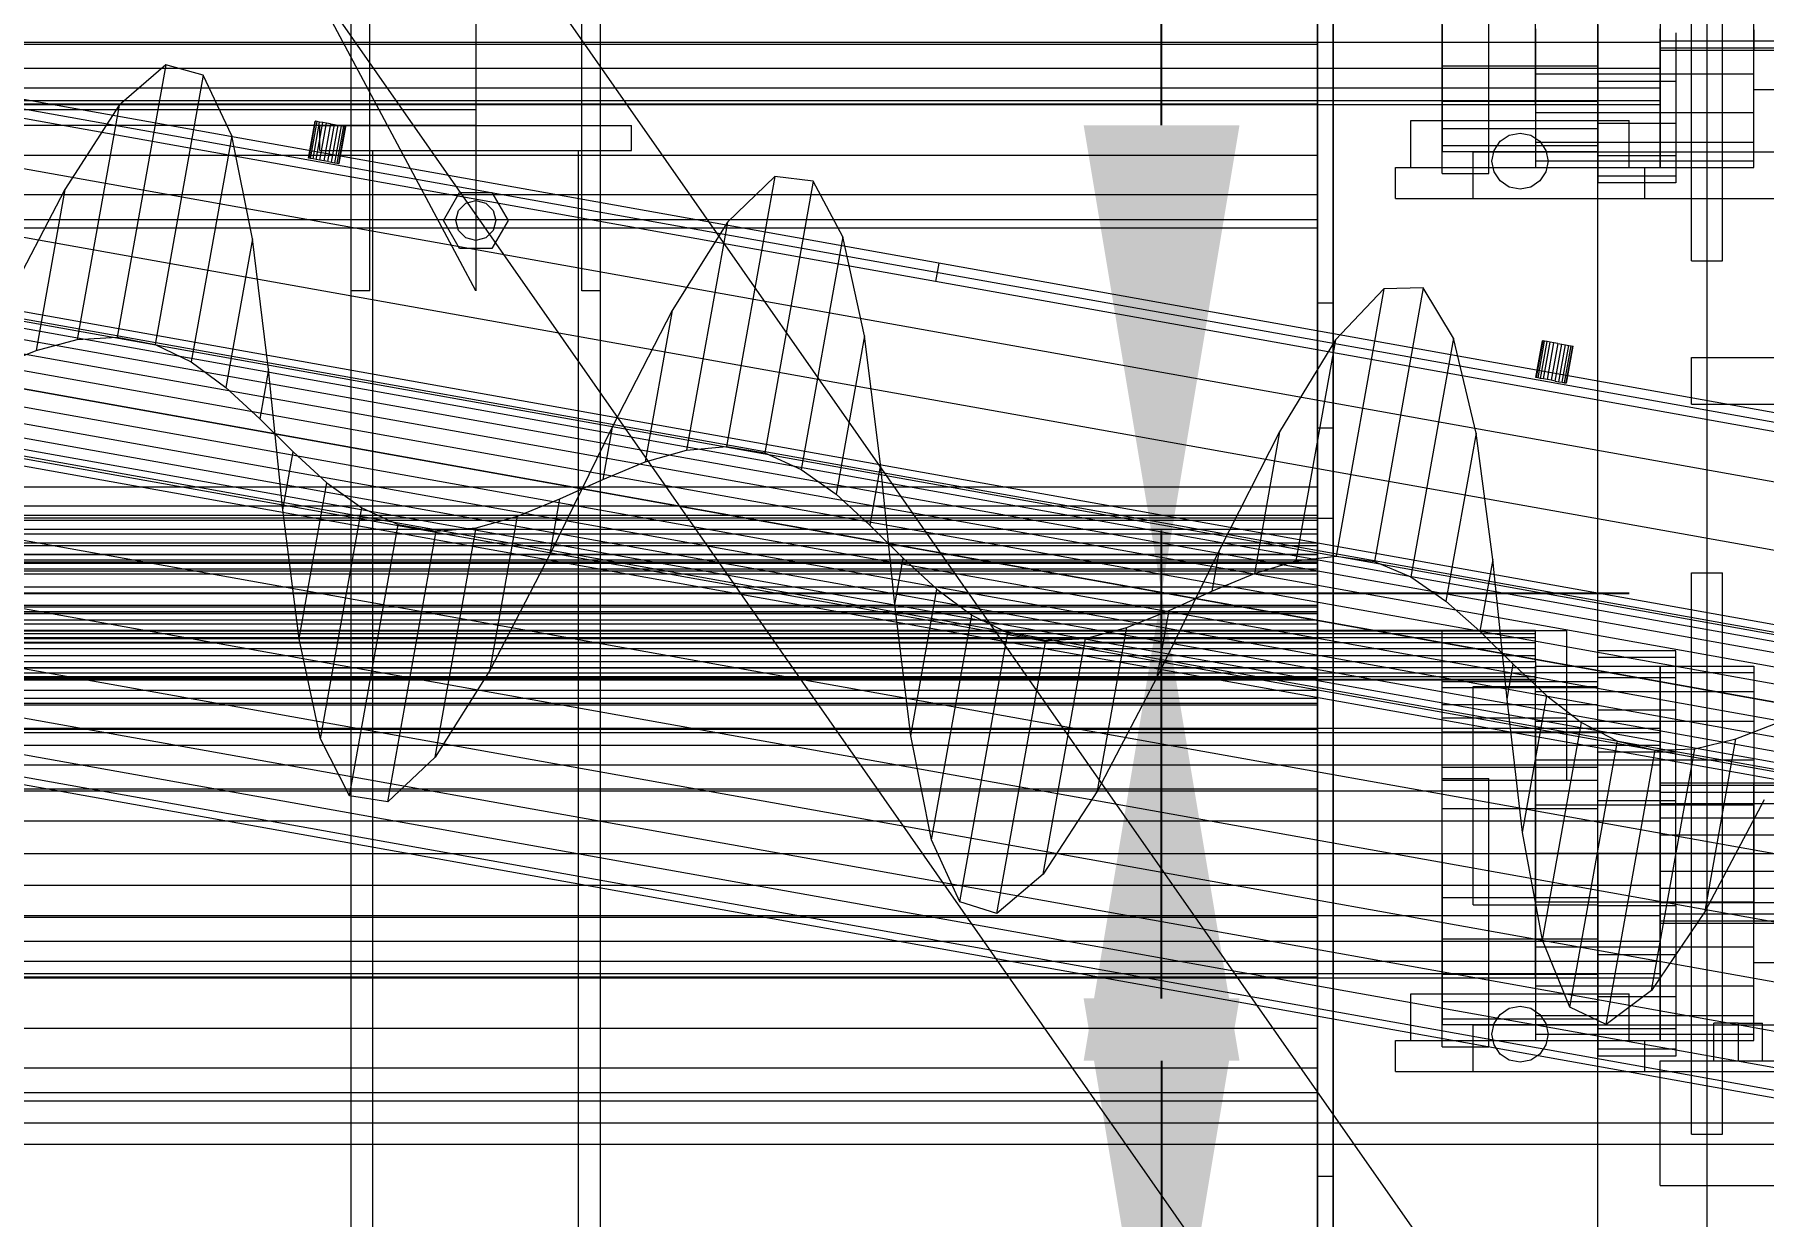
# Model space of a CAD drawing. Header units: millimetres. Extents: x -191664 to 191490, y -197311 to 10263.
# Drawn here: x 838 to 1393, y -29630 to -29251 of the extents above; entities that cross this region are included whole.
import ezdxf

# ---------------------------------------------------------------- set-up
doc = ezdxf.new("R2010")
doc.units = ezdxf.units.MM
for name, color, linetype, lineweight in [('COTAS_USUARIO', 1, 'Continuous', 0), ('frontal_C01', 7, 'Continuous', 0), ('frontal_dos-mix', 7, 'Continuous', 0), ('frontal_secador', 7, 'Continuous', 0), ('frontal_tolva', 7, 'Continuous', 0)]:
    doc.layers.add(name, color=color, linetype=linetype, lineweight=lineweight)
doc.dimstyles.new('PLANTA_100', dxfattribs={"dimtxt": 250, "dimasz": 150, "dimexe": 150, "dimexo": 80, "dimgap": 100, "dimtad": 1, "dimtih": 1, "dimtoh": 1, "dimdec": 1, "dimdsep": 46, "dimcen": 0.09, "dimclrd": 1, "dimclre": 1, "dimclrt": 1, "dimadec": 0, "dimazin": 0, "dimtfac": 1, "dimtdec": 4, "dimtofl": 0, "dimtmove": 0, "dimatfit": 3, "dimfxl": 1, "dimtolj": 1, "dimtzin": 0, "dimarcsym": 0})

# ---------------------------------------------------------------- blocks, each defined once
blk = doc.blocks.new('*D116')
at = {"layer": 'COTAS_USUARIO', "color": 1, "lineweight": -2, "transparency": 16777216}
for p, q in [((1200, -29000), (1200, -28850)), ((80, -29150), (1350, -29150)), ((80, -29430), (1350, -29430)), ((1200, -29580), (1200, -29730))]:
    blk.add_line(p, q, dxfattribs=at)
at = {"layer": 'COTAS_USUARIO', "color": 1, "transparency": 16777216}
for points in [[(1175, -29000), (1225, -29000), (1200, -29150)], [(1175, -29580), (1225, -29580), (1200, -29430)]]:
    blk.add_solid(points, dxfattribs=at)
at = {"layer": 'Defpoints', "color": 0, "transparency": 16777216}
for p in [(0, -29150), (0, -29430), (1200, -29430)]:
    blk.add_point(p, dxfattribs=at)
blk = doc.blocks.new('*D117')
at = {"layer": 'COTAS_USUARIO', "color": 1, "lineweight": -2, "transparency": 16777216}
for p, q in [((1200, -29280), (1200, -29130)), ((80, -29430), (1350, -29430)), ((80, -29710), (1350, -29710)), ((1200, -29860), (1200, -30010))]:
    blk.add_line(p, q, dxfattribs=at)
at = {"layer": 'COTAS_USUARIO', "color": 1, "transparency": 16777216}
for points in [[(1175, -29280), (1225, -29280), (1200, -29430)], [(1175, -29860), (1225, -29860), (1200, -29710)]]:
    blk.add_solid(points, dxfattribs=at)
at = {"layer": 'Defpoints', "color": 0, "transparency": 16777216}
for p in [(0, -29430), (0, -29710), (1200, -29710)]:
    blk.add_point(p, dxfattribs=at)
blk = doc.blocks.new('*D118')
at = {"layer": 'COTAS_USUARIO', "color": 1, "lineweight": -2, "transparency": 16777216}
for p, q in [((1200, -29560), (1200, -29410)), ((80, -29710), (1350, -29710)), ((80, -29990), (1350, -29990)), ((1200, -30140), (1200, -30290))]:
    blk.add_line(p, q, dxfattribs=at)
at = {"layer": 'COTAS_USUARIO', "color": 1, "transparency": 16777216}
for points in [[(1175, -29560), (1225, -29560), (1200, -29710)], [(1175, -30140), (1225, -30140), (1200, -29990)]]:
    blk.add_solid(points, dxfattribs=at)
at = {"layer": 'Defpoints', "color": 0, "transparency": 16777216}
for p in [(0, -29710), (0, -29990), (1200, -29990)]:
    blk.add_point(p, dxfattribs=at)

msp = doc.modelspace()

# ---------------------------------------------------------------- linework, layer by layer
at = {"layer": 'frontal_C01', "color": 139, "true_color": 0x354b57}
for p, q in [((980, -29225.06), (980, -29275.06)), ((980, -29275.06), (-980, -29275.06)), ((980, -29275.06), (980, -29280.06)), ((980, -29280.06), (-980, -29280.06)), ((940, -29288.06), (947, -29288.06)), ((940, -31975), (940, -29288.06)), ((947, -31975), (947, -29288.06)), ((947, -29288.06), (1013, -29288.06)), ((1013, -29288.06), (1020, -29288.06)), ((1013, -31975), (1013, -29288.06)), ((1020, -31975), (1020, -29288.06))]:
    msp.add_line(p, q, dxfattribs=at)
at = {"layer": 'frontal_C01', "color": 251, "true_color": 0x4e626d}
for p, q in [((980, -29333.06), (925, -29230.06)), ((940, -29333.06), (940, -29230.06)), ((946, -29333.06), (946, -29230.06)), ((980, -29230.06), (980, -29333.06)), ((1014, -29333.06), (1014, -29230.06)), ((1020, -29333.06), (1020, -29230.06)), ((930, -29280.06), (1030, -29280.06)), ((930, -29288.06), (930, -29280.06)), ((1030, -29288.06), (1030, -29280.06)), ((930, -29288.06), (1030, -29288.06)), ((946, -29333.06), (940, -29333.06)), ((1020, -29333.06), (1014, -29333.06))]:
    msp.add_line(p, q, dxfattribs=at)
at = {"layer": 'frontal_C01', "color": 9, "true_color": 0xaebcc4}
for p, q in [((969.6, -29310.56), (974.8, -29301.56)), ((974.46, -29307.36), (976.8, -29305.02)), ((974.8, -29301.56), (985.2, -29301.56)), ((976.8, -29305.02), (980, -29304.16)), ((980, -29304.16), (983.2, -29305.02)), ((983.2, -29305.02), (985.54, -29307.36)), ((985.2, -29301.56), (990.4, -29310.56)), ((974.8, -29319.57), (969.6, -29310.56)), ((973.6, -29310.56), (974.46, -29307.36)), ((974.46, -29313.76), (973.6, -29310.56)), ((990.4, -29310.56), (985.2, -29319.57)), ((985.54, -29307.36), (986.4, -29310.56)), ((986.4, -29310.56), (985.54, -29313.76)), ((976.8, -29316.1), (974.46, -29313.76)), ((980, -29316.96), (976.8, -29316.1)), ((983.2, -29316.1), (980, -29316.96)), ((985.54, -29313.76), (983.2, -29316.1)), ((985.2, -29319.57), (974.8, -29319.57))]:
    msp.add_line(p, q, dxfattribs=at)
at = {"layer": 'frontal_dos-mix', "color": 9, "true_color": 0xb9c5c9}
for p, q in [((265.56, -29172.99), (1915.56, -29467.99)), ((1912.22, -29486.64), (262.22, -29191.64)), ((1908.42, -29507.91), (258.42, -29212.91)), ((1904.29, -29530.99), (254.29, -29235.99)), ((1900, -29555), (250, -29260)), ((926.35, -29290.51), (928.46, -29278.7)), ((926.52, -29290.54), (928.63, -29278.73)), ((927.01, -29290.63), (929.12, -29278.82)), ((927.79, -29290.77), (929.9, -29278.96)), ((928.63, -29278.73), (928.46, -29278.7)), ((929.12, -29278.82), (928.63, -29278.73)), ((928.81, -29290.95), (930.92, -29279.14)), ((929.9, -29278.96), (929.12, -29278.82)), ((930.92, -29279.14), (929.9, -29278.96)), ((930, -29291.16), (932.11, -29279.35)), ((932.11, -29279.35), (930.92, -29279.14)), ((933.39, -29279.58), (931.27, -29291.39)), ((933.39, -29279.58), (932.11, -29279.35)), ((932.55, -29291.62), (934.66, -29279.81)), ((933.39, -29279.58), (934.66, -29279.81)), ((933.73, -29291.83), (935.85, -29280.02)), ((934.66, -29279.81), (935.85, -29280.02)), ((934.75, -29292.01), (936.87, -29280.2)), ((935.54, -29292.15), (937.65, -29280.34)), ((935.85, -29280.02), (936.87, -29280.2)), ((936.03, -29292.24), (938.14, -29280.43)), ((936.2, -29292.27), (938.31, -29280.46)), ((936.87, -29280.2), (937.65, -29280.34)), ((937.65, -29280.34), (938.14, -29280.43)), ((938.14, -29280.43), (938.31, -29280.46)), ((1895.71, -29579.01), (245.71, -29284.01)), ((926.52, -29290.54), (926.35, -29290.51)), ((927.01, -29290.63), (926.52, -29290.54)), ((927.79, -29290.77), (927.01, -29290.63)), ((928.81, -29290.95), (927.79, -29290.77)), ((930, -29291.16), (928.81, -29290.95)), ((931.27, -29291.39), (930, -29291.16)), ((932.55, -29291.62), (931.27, -29291.39)), ((932.55, -29291.62), (933.73, -29291.83)), ((933.73, -29291.83), (934.75, -29292.01)), ((934.75, -29292.01), (935.54, -29292.15)), ((935.54, -29292.15), (936.03, -29292.24)), ((936.03, -29292.24), (936.2, -29292.27)), ((1891.58, -29602.09), (241.58, -29307.09)), ((1887.78, -29623.36), (237.78, -29328.36)), ((1884.44, -29642.01), (234.44, -29347.01)), ((1320.11, -29360.91), (1322.22, -29349.1)), ((1320.28, -29360.94), (1322.39, -29349.13)), ((1320.77, -29361.03), (1322.88, -29349.22)), ((1321.55, -29361.17), (1323.66, -29349.36)), ((1322.39, -29349.13), (1322.22, -29349.1)), ((1322.88, -29349.22), (1322.39, -29349.13)), ((1322.57, -29361.35), (1324.68, -29349.54)), ((1323.66, -29349.36), (1322.88, -29349.22)), ((1324.68, -29349.54), (1323.66, -29349.36)), ((1323.76, -29361.56), (1325.87, -29349.75)), ((1325.87, -29349.75), (1324.68, -29349.54)), ((1327.14, -29349.98), (1325.03, -29361.79)), ((1327.14, -29349.98), (1325.87, -29349.75)), ((1327.14, -29349.98), (1328.42, -29350.21)), ((1326.3, -29362.02), (1328.42, -29350.21)), ((1327.49, -29362.23), (1329.6, -29350.42)), ((1328.42, -29350.21), (1329.6, -29350.42)), ((1328.51, -29362.41), (1330.62, -29350.6)), ((1329.29, -29362.55), (1331.4, -29350.74)), ((1329.6, -29350.42), (1330.62, -29350.6)), ((1329.78, -29362.64), (1331.9, -29350.83)), ((1329.95, -29362.67), (1332.06, -29350.86)), ((1330.62, -29350.6), (1331.4, -29350.74)), ((1331.4, -29350.74), (1331.9, -29350.83)), ((1331.9, -29350.83), (1332.06, -29350.86)), ((1320.28, -29360.94), (1320.11, -29360.91)), ((1320.77, -29361.03), (1320.28, -29360.94)), ((1321.55, -29361.17), (1320.77, -29361.03)), ((1322.57, -29361.35), (1321.55, -29361.17)), ((1881.71, -29657.31), (231.71, -29362.31)), ((1323.76, -29361.56), (1322.57, -29361.35)), ((1325.03, -29361.79), (1323.76, -29361.56)), ((1326.3, -29362.02), (1325.03, -29361.79)), ((1326.3, -29362.02), (1327.49, -29362.23)), ((1327.49, -29362.23), (1328.51, -29362.41)), ((1328.51, -29362.41), (1329.29, -29362.55)), ((1329.29, -29362.55), (1329.78, -29362.64)), ((1329.78, -29362.64), (1329.95, -29362.67)), ((1879.67, -29668.68), (229.67, -29373.68)), ((1878, -29678.05), (228, -29383.05)), ((1878.42, -29675.68), (228.42, -29380.68))]:
    msp.add_line(p, q, dxfattribs=at)
at = {"layer": 'frontal_dos-mix', "color": 139, "true_color": 0x344b58}
for p, q in [((1952.57, -29545.04), (174.6, -29227.17)), ((1952.96, -29542.88), (174.99, -29225)), ((1953.09, -29542.14), (175.12, -29224.26)), ((1951.96, -29548.49), (173.99, -29230.61)), ((1951.16, -29552.97), (173.18, -29235.09)), ((1950.22, -29558.19), (172.25, -29240.32)), ((171.25, -29245.92), (1949.22, -29563.8)), ((1948.22, -29569.4), (170.25, -29251.53)), ((1946.48, -29579.11), (168.51, -29261.23)), ((1947.28, -29574.63), (169.31, -29256.75)), ((1945.48, -29584.72), (167.51, -29266.84)), ((1945.87, -29582.56), (167.9, -29264.68)), ((1945.35, -29585.46), (167.38, -29267.58))]:
    msp.add_line(p, q, dxfattribs=at)
at = {"layer": 'frontal_dos-mix', "color": 8, "true_color": 0x71848d}
for p, q in [((1128.57, -29324.24), (734.82, -29253.84)), ((1127.52, -29330.15), (733.76, -29259.75)), ((880.54, -29260.57), (864.93, -29347.91)), ((880.54, -29260.57), (865.61, -29273.58)), ((892.56, -29263.89), (880.54, -29260.57)), ((892.56, -29263.89), (877.11, -29350.32)), ((901.69, -29283.37), (892.56, -29263.89)), ((865.61, -29273.58), (848.16, -29300.63)), ((865.61, -29273.58), (852.17, -29348.71)), ((901.69, -29283.37), (888.73, -29355.9)), ((908.4, -29316.41), (901.69, -29283.37)), ((1075.94, -29296.41), (1060.45, -29383.04)), ((1075.94, -29296.41), (1060.71, -29311.09)), ((1088.28, -29297.92), (1072.7, -29385.1)), ((1088.28, -29297.92), (1075.94, -29296.41)), ((1097.71, -29315.74), (1088.28, -29297.92)), ((848.16, -29300.63), (828.98, -29337.34)), ((848.16, -29300.63), (838.92, -29352.27)), ((1060.71, -29311.09), (1043.02, -29339.43)), ((1060.71, -29311.09), (1047.64, -29384.17)), ((908.4, -29316.41), (899.86, -29364.15)), ((913.51, -29358.37), (908.4, -29316.41)), ((1097.71, -29315.74), (1084.37, -29390.35)), ((1104.65, -29347.5), (1097.71, -29315.74)), ((1128.57, -29324.24), (1127.52, -29330.15)), ((1522.33, -29394.64), (1128.57, -29324.24)), ((1521.27, -29400.55), (1127.52, -29330.15)), ((1271.31, -29332.44), (1255.78, -29348.76)), ((1271.31, -29332.44), (1255.97, -29418.22)), ((1283.97, -29332.15), (1268.28, -29419.92)), ((1283.97, -29332.15), (1271.31, -29332.44)), ((1293.7, -29348.28), (1283.97, -29332.15)), ((1043.02, -29339.43), (1023.72, -29376.85)), ((1043.02, -29339.43), (1034.34, -29387.98)), ((838.92, -29352.27), (852.17, -29348.71)), ((852.17, -29348.71), (864.93, -29347.91)), ((864.93, -29347.91), (877.11, -29350.32)), ((1104.65, -29347.5), (1095.56, -29398.35)), ((1109.88, -29388.77), (1104.65, -29347.5)), ((1255.78, -29348.76), (1237.87, -29378.34)), ((1255.78, -29348.76), (1243.1, -29419.67)), ((1293.7, -29348.28), (1280.01, -29424.84)), ((1300.87, -29378.71), (1293.7, -29348.28)), ((825.34, -29357.72), (838.92, -29352.27)), ((877.11, -29350.32), (888.73, -29355.9)), ((888.73, -29355.9), (899.86, -29364.15)), ((913.51, -29358.37), (910.69, -29374.14)), ((918.09, -29403.28), (913.51, -29358.37)), ((899.86, -29364.15), (910.69, -29374.14)), ((910.69, -29374.14), (921.41, -29384.72)), ((1023.72, -29376.85), (1003.86, -29417.4)), ((1023.72, -29376.85), (1020.73, -29393.58)), ((1047.64, -29384.17), (1060.45, -29383.04)), ((1060.45, -29383.04), (1072.7, -29385.1)), ((1237.87, -29378.34), (1218.46, -29416.4)), ((1237.87, -29378.34), (1229.76, -29423.72)), ((1300.87, -29378.71), (1291.24, -29432.57)), ((1306.24, -29419.22), (1300.87, -29378.71)), ((918.09, -29403.28), (921.41, -29384.72)), ((921.41, -29384.72), (932.25, -29394.62)), ((1020.73, -29393.58), (1034.34, -29387.98)), ((1034.34, -29387.98), (1047.64, -29384.17)), ((1072.7, -29385.1), (1084.37, -29390.35)), ((1109.88, -29388.77), (1106.41, -29408.21)), ((1114.47, -29433.67), (1109.88, -29388.77)), ((1007.01, -29399.79), (1020.73, -29393.58)), ((1084.37, -29390.35), (1095.56, -29398.35)), ((923.3, -29444.72), (932.25, -29394.62)), ((932.25, -29394.62), (943.43, -29402.67)), ((993.4, -29405.35), (1007.01, -29399.79)), ((1003.86, -29417.4), (1007.01, -29399.79)), ((1095.56, -29398.35), (1106.41, -29408.21)), ((923.3, -29444.72), (918.09, -29403.28)), ((930.17, -29476.8), (943.43, -29402.67)), ((943.43, -29402.67), (955.09, -29408.01)), ((980.12, -29409.1), (993.4, -29405.35)), ((984.59, -29454.65), (993.4, -29405.35)), ((939.53, -29495.02), (955.09, -29408.01)), ((951.79, -29496.97), (967.32, -29410.15)), ((955.09, -29408.01), (967.32, -29410.15)), ((966.96, -29482.69), (980.12, -29409.1)), ((967.32, -29410.15), (980.12, -29409.1)), ((1106.41, -29408.21), (1117.13, -29418.79)), ((1218.46, -29416.4), (1198.6, -29456.9)), ((1218.46, -29416.4), (1216.13, -29429.44)), ((1003.86, -29417.4), (984.59, -29454.65)), ((1114.47, -29433.67), (1117.13, -29418.79)), ((1117.13, -29418.79), (1127.95, -29428.82)), ((1229.76, -29423.72), (1243.1, -29419.67)), ((1243.1, -29419.67), (1255.97, -29418.22)), ((1255.97, -29418.22), (1268.28, -29419.92)), ((1268.28, -29419.92), (1280.01, -29424.84)), ((1306.24, -29419.22), (1302.12, -29442.29)), ((1310.84, -29464.03), (1306.24, -29419.22)), ((1216.13, -29429.44), (1229.76, -29423.72)), ((1280.01, -29424.84), (1291.24, -29432.57)), ((1119.55, -29475.79), (1127.95, -29428.82)), ((1127.95, -29428.82), (1139.08, -29437.12)), ((1202.4, -29435.64), (1216.13, -29429.44)), ((1291.24, -29432.57), (1302.12, -29442.29)), ((1119.55, -29475.79), (1114.47, -29433.67)), ((1126.2, -29509.13), (1139.08, -29437.12)), ((1139.08, -29437.12), (1150.68, -29442.78)), ((1188.82, -29441.06), (1202.4, -29435.64)), ((1198.6, -29456.9), (1202.4, -29435.64)), ((1135.26, -29529.01), (1150.68, -29442.78)), ((1150.68, -29442.78), (1162.84, -29445.27)), ((1175.58, -29444.56), (1188.82, -29441.06)), ((1179.46, -29493.43), (1188.82, -29441.06)), ((1302.12, -29442.29), (1312.84, -29452.85)), ((930.17, -29476.8), (923.3, -29444.72)), ((1147.2, -29532.76), (1162.84, -29445.27)), ((1162.07, -29520.16), (1175.58, -29444.56)), ((1162.84, -29445.27), (1175.58, -29444.56)), ((984.59, -29454.65), (966.96, -29482.69)), ((1310.84, -29464.03), (1312.84, -29452.85)), ((1312.84, -29452.85), (1323.64, -29462.99)), ((1198.6, -29456.9), (1179.46, -29493.43)), ((1315.82, -29506.76), (1310.84, -29464.03)), ((1315.82, -29506.76), (1323.64, -29462.99)), ((1323.64, -29462.99), (1334.73, -29471.54)), ((1322.25, -29541.31), (1334.73, -29471.54)), ((1334.73, -29471.54), (1346.27, -29477.52)), ((1384.25, -29476.75), (1397.8, -29471.49)), ((939.53, -29495.02), (930.17, -29476.8)), ((1126.2, -29509.13), (1119.55, -29475.79)), ((1331.02, -29562.81), (1346.27, -29477.52)), ((1346.27, -29477.52), (1358.38, -29480.36)), ((1371.06, -29479.98), (1384.25, -29476.75)), ((1374.36, -29532.08), (1384.25, -29476.75)), ((966.96, -29482.69), (951.79, -29496.97)), ((1342.64, -29568.36), (1358.38, -29480.36)), ((1357.2, -29557.47), (1371.06, -29479.98)), ((1358.38, -29480.36), (1371.06, -29479.98)), ((1179.46, -29493.43), (1162.07, -29520.16)), ((951.79, -29496.97), (939.53, -29495.02)), ((1393.36, -29496.36), (1374.36, -29532.08)), ((1135.26, -29529.01), (1126.2, -29509.13)), ((1322.25, -29541.31), (1315.82, -29506.76)), ((1162.07, -29520.16), (1147.2, -29532.76)), ((1147.2, -29532.76), (1135.26, -29529.01)), ((1374.36, -29532.08), (1357.2, -29557.47)), ((1331.02, -29562.81), (1322.25, -29541.31)), ((1357.2, -29557.47), (1342.64, -29568.36)), ((1342.64, -29568.36), (1331.02, -29562.81))]:
    msp.add_line(p, q, dxfattribs=at)
at = {"layer": 'frontal_secador', "color": 254, "true_color": 0xd8e0dc}
msp.add_line((1375, -31335), (1375, -29065), dxfattribs=at)
at = {"layer": 'frontal_secador', "color": 9, "true_color": 0xb8c6c1}
msp.add_line((1375, -30825), (1375, -29065), dxfattribs=at)
at = {"layer": 'frontal_secador', "color": 253, "true_color": 0x9fadb2}
msp.add_line((1375, -30650), (1375, -29065), dxfattribs=at)
at = {"layer": 'frontal_secador', "color": 253, "true_color": 0xa8b3b5}
for p, q in [((1250, -29337), (1250, -29097)), ((1255, -29097), (1255, -29337)), ((1250, -29402), (1250, -29162)), ((1250, -29166), (1250, -29406)), ((1255, -29406), (1255, -29166)), ((1250, -29406), (1250, -29337)), ((1250, -29337), (1255, -29337)), ((1255, -29337), (1255, -29406)), ((1250, -29617), (1250, -29377)), ((1250, -29377), (1250, -29446)), ((1250, -29377), (1255, -29377)), ((1255, -29377), (1255, -29617)), ((1255, -29446), (1255, -29377)), ((-1250, -29402), (1250, -29402)), ((1250, -29402), (1250, -29406)), ((1250, -29406), (-1250, -29406)), ((1250, -29406), (1255, -29406)), ((1250, -29424), (-1250, -29424)), ((1250, -29436), (1250, -29424)), ((1250, -29424), (1250, -29428)), ((-1250, -29428), (1250, -29428)), ((1250, -29428), (1250, -29440)), ((1250, -29436), (1250, -29440)), ((1250, -29440), (-1250, -29440)), ((1250, -29682), (1250, -29442)), ((1250, -29442), (1250, -29446)), ((-1250, -29446), (1250, -29446)), ((1250, -29446), (1250, -29686)), ((1255, -29446), (1250, -29446)), ((1255, -29686), (1255, -29446)), ((1250, -29686), (1250, -29617)), ((1250, -29617), (1255, -29617)), ((1255, -29617), (1255, -29686))]:
    msp.add_line(p, q, dxfattribs=at)
at = {"layer": 'frontal_secador', "color": 251, "true_color": 0x536a64}
msp.add_line((1340, -31350), (1340, -29100), dxfattribs=at)
at = {"layer": 'frontal_secador', "color": 33, "true_color": 0xb7a252}
for p, q in [((1370, -29323.5), (1370, -29143.5)), ((1380, -29323.5), (1380, -29143.5)), ((1370, -29323.5), (1380, -29323.5)), ((1370, -29423.5), (1380, -29423.5)), ((1370, -29603.5), (1370, -29423.5)), ((1380, -29603.5), (1380, -29423.5)), ((1370, -29603.5), (1380, -29603.5))]:
    msp.add_line(p, q, dxfattribs=at)
at = {"layer": 'frontal_secador', "color": 254, "true_color": 0xd2d7cc}
for p, q in [((1250, -29396), (1250, -29156)), ((-1250, -29396), (1250, -29396)), ((1250, -29396), (1250, -29402)), ((1250, -29436), (-1250, -29436)), ((1250, -29676), (1250, -29436)), ((1250, -29436), (1250, -29442))]:
    msp.add_line(p, q, dxfattribs=at)
at = {"layer": 'frontal_secador', "color": 8, "true_color": 0x617680}
for p, q in [((1290, -29295.5), (1290, -29209.5)), ((1305, -29295.5), (1305, -29209.5)), ((1280, -29278.5), (1350, -29278.5)), ((1280, -29293.5), (1280, -29278.5)), ((1350, -29293.5), (1350, -29278.5)), ((1275, -29293.5), (1355, -29293.5)), ((1275, -29303.5), (1275, -29293.5)), ((1280, -29293.5), (1350, -29293.5)), ((1355, -29303.5), (1355, -29293.5)), ((1290, -29295.5), (1305, -29295.5)), ((1275, -29303.5), (1355, -29303.5)), ((1290, -29442), (1330, -29442)), ((1290, -29470), (1290, -29442)), ((1330, -29470), (1330, -29442)), ((1300, -29460), (1340, -29460)), ((1300, -29490), (1300, -29460)), ((1340, -29490), (1340, -29460)), ((1290, -29470), (1330, -29470)), ((1290, -29490), (1290, -29470)), ((1330, -29490), (1330, -29470)), ((1290, -29489.5), (1305, -29489.5)), ((1290, -29575.5), (1290, -29489.5)), ((1290, -29490), (1330, -29490)), ((1300, -29490), (1340, -29490)), ((1300, -29530), (1300, -29490)), ((1305, -29575.5), (1305, -29489.5)), ((1340, -29530), (1340, -29490)), ((1300, -29530), (1340, -29530)), ((1280, -29558.5), (1350, -29558.5)), ((1280, -29573.5), (1280, -29558.5)), ((1350, -29573.5), (1350, -29558.5)), ((1275, -29573.5), (1355, -29573.5)), ((1275, -29583.5), (1275, -29573.5)), ((1280, -29573.5), (1350, -29573.5)), ((1290, -29575.5), (1305, -29575.5)), ((1355, -29583.5), (1355, -29573.5)), ((1275, -29583.5), (1355, -29583.5))]:
    msp.add_line(p, q, dxfattribs=at)
at = {"layer": 'frontal_secador', "color": 253, "true_color": 0xa4b0b5}
for p, q in [((1250, -29254.08), (1250, -29233.5)), ((1360, -29243.85), (1360, -29253.5)), ((1290, -29247.74), (1290, -29261)), ((1340, -29247.74), (1340, -29261)), ((1360, -29253.5), (-1360, -29253.5)), ((1250, -29254.08), (-1250, -29254.08)), ((1250, -29254.08), (1250, -29273.25)), ((1360, -29253.5), (1360, -29261.78)), ((1290, -29261), (1290, -29272.39)), ((1340, -29261), (1290, -29261)), ((1340, -29261), (1340, -29272.39)), ((1360, -29261.78), (-1360, -29261.78)), ((1360, -29261.78), (1360, -29268.14)), ((1360, -29268.14), (-1360, -29268.14)), ((1360, -29272.14), (-1360, -29272.14)), ((1290, -29272.39), (1290, -29281.13)), ((1340, -29272.39), (1290, -29272.39)), ((1340, -29272.39), (1340, -29281.13)), ((1360, -29268.14), (1360, -29272.14)), ((1360, -29272.14), (1360, -29273.5)), ((1360, -29273.5), (-1360, -29273.5)), ((1250, -29273.25), (-1250, -29273.25)), ((1250, -29273.25), (1250, -29289.71)), ((1290, -29281.13), (1290, -29286.63)), ((1340, -29281.13), (1290, -29281.13)), ((1340, -29281.13), (1340, -29286.63)), ((1290, -29286.63), (1290, -29288.5)), ((1340, -29286.63), (1290, -29286.63)), ((1340, -29288.5), (1290, -29288.5)), ((1340, -29286.63), (1340, -29288.5)), ((1250, -29289.71), (-1250, -29289.71)), ((1250, -29289.71), (1250, -29302.35)), ((1250, -29302.35), (-1250, -29302.35)), ((1250, -29302.35), (1250, -29310.29)), ((1250, -29310.29), (-1250, -29310.29)), ((1250, -29310.29), (1250, -29313)), ((1250, -29313), (-1250, -29313)), ((1250, -29434), (-1250, -29434)), ((1250, -29434.55), (-1250, -29434.55)), ((1250, -29436.14), (-1250, -29436.14)), ((1250, -29436.71), (-1250, -29436.71)), ((1250, -29438.69), (-1250, -29438.69)), ((1250, -29436.71), (1250, -29434)), ((1250, -29434.55), (1250, -29434)), ((1250, -29436.14), (1250, -29434.55)), ((1250, -29438.69), (1250, -29436.14)), ((1250, -29444.65), (1250, -29436.71)), ((1250, -29442), (1250, -29438.69)), ((1320, -29442), (-1320, -29442)), ((1320, -29442.27), (-1320, -29442.27)), ((1320, -29443.07), (-1320, -29443.07)), ((1320, -29444.34), (-1320, -29444.34)), ((1250, -29442), (-1250, -29442)), ((1250, -29445.86), (1250, -29442)), ((1320, -29442.27), (1320, -29442)), ((1320, -29443.07), (1320, -29442.27)), ((1320, -29444.34), (1320, -29443.07)), ((1320, -29446), (1320, -29444.34)), ((1320, -29446), (-1320, -29446)), ((1320, -29447.93), (-1320, -29447.93)), ((1250, -29444.65), (-1250, -29444.65)), ((1250, -29445.86), (-1250, -29445.86)), ((1250, -29457.29), (1250, -29444.65)), ((1250, -29450), (1250, -29445.86)), ((1320, -29447.93), (1320, -29446)), ((1320, -29450), (1320, -29447.93)), ((-1320, -29450), (1320, -29450)), ((1320, -29452.07), (-1320, -29452.07)), ((1320, -29454), (-1320, -29454)), ((-1250, -29450), (1250, -29450)), ((1250, -29454.14), (-1250, -29454.14)), ((1250, -29454.14), (1250, -29450)), ((1250, -29454.14), (1250, -29458)), ((1320, -29452.07), (1320, -29450)), ((1320, -29452.07), (1320, -29454)), ((1320, -29454), (1320, -29455.66)), ((1320, -29455.66), (-1320, -29455.66)), ((1320, -29456.93), (-1320, -29456.93)), ((1320, -29457.73), (-1320, -29457.73)), ((1320, -29458), (-1320, -29458)), ((1250, -29457.29), (-1250, -29457.29)), ((1250, -29458), (-1250, -29458)), ((1250, -29473.75), (1250, -29457.29)), ((1250, -29458), (1250, -29461.31)), ((1290, -29460.37), (1290, -29458.5)), ((1340, -29458.5), (1290, -29458.5)), ((1290, -29465.87), (1290, -29460.37)), ((1340, -29460.37), (1290, -29460.37)), ((1320, -29455.66), (1320, -29456.93)), ((1320, -29456.93), (1320, -29457.73)), ((1320, -29457.73), (1320, -29458)), ((1340, -29460.37), (1340, -29458.5)), ((1340, -29465.87), (1340, -29460.37)), ((1250, -29461.31), (-1250, -29461.31)), ((1250, -29463.86), (-1250, -29463.86)), ((1250, -29465.45), (-1250, -29465.45)), ((1250, -29466), (-1250, -29466)), ((1250, -29461.31), (1250, -29463.86)), ((1250, -29463.86), (1250, -29465.45)), ((1250, -29465.45), (1250, -29466)), ((1290, -29474.61), (1290, -29465.87)), ((1340, -29465.87), (1290, -29465.87)), ((1340, -29474.61), (1340, -29465.87)), ((1360, -29473.5), (-1360, -29473.5)), ((1360, -29474.86), (-1360, -29474.86)), ((1250, -29473.75), (-1250, -29473.75)), ((1250, -29492.92), (1250, -29473.75)), ((1290, -29486), (1290, -29474.61)), ((1340, -29474.61), (1290, -29474.61)), ((1340, -29486), (1340, -29474.61)), ((1360, -29474.86), (1360, -29473.5)), ((1360, -29478.86), (1360, -29474.86)), ((1360, -29478.86), (-1360, -29478.86)), ((1360, -29485.22), (1360, -29478.86)), ((1360, -29485.22), (-1360, -29485.22)), ((1290, -29499.26), (1290, -29486)), ((1340, -29486), (1290, -29486)), ((1340, -29499.26), (1340, -29486)), ((1360, -29493.5), (1360, -29485.22)), ((1360, -29493.5), (-1360, -29493.5)), ((1250, -29492.92), (-1250, -29492.92)), ((1250, -29513.5), (1250, -29492.92)), ((1360, -29503.15), (1360, -29493.5)), ((1290, -29513.5), (1290, -29499.26)), ((1340, -29499.26), (1290, -29499.26)), ((1340, -29513.5), (1340, -29499.26)), ((1360, -29503.15), (-1360, -29503.15)), ((1360, -29513.5), (1360, -29503.15)), ((-1360, -29513.5), (1360, -29513.5)), ((-1250, -29513.5), (1250, -29513.5)), ((1250, -29534.08), (1250, -29513.5)), ((1290, -29513.5), (1290, -29527.74)), ((1290, -29513.5), (1340, -29513.5)), ((1340, -29527.74), (1340, -29513.5)), ((1360, -29523.85), (1360, -29513.5)), ((1360, -29523.85), (-1360, -29523.85)), ((1360, -29523.85), (1360, -29533.5)), ((1290, -29527.74), (1290, -29541)), ((1340, -29527.74), (1290, -29527.74)), ((1340, -29527.74), (1340, -29541)), ((1360, -29533.5), (-1360, -29533.5)), ((1250, -29534.08), (-1250, -29534.08)), ((1250, -29534.08), (1250, -29553.25)), ((1360, -29533.5), (1360, -29541.78)), ((1360, -29541.78), (-1360, -29541.78)), ((1290, -29541), (1290, -29552.39)), ((1340, -29541), (1290, -29541)), ((1340, -29541), (1340, -29552.39)), ((1360, -29541.78), (1360, -29548.14)), ((1360, -29548.14), (-1360, -29548.14)), ((1360, -29548.14), (1360, -29552.14)), ((1360, -29552.14), (-1360, -29552.14)), ((1360, -29553.5), (-1360, -29553.5)), ((1250, -29553.25), (-1250, -29553.25)), ((1250, -29553.25), (1250, -29569.71)), ((1290, -29552.39), (1290, -29561.13)), ((1340, -29552.39), (1290, -29552.39)), ((1340, -29552.39), (1340, -29561.13)), ((1360, -29552.14), (1360, -29553.5)), ((1290, -29561.13), (1290, -29566.63)), ((1340, -29561.13), (1290, -29561.13)), ((1340, -29561.13), (1340, -29566.63)), ((1250, -29569.71), (-1250, -29569.71)), ((1250, -29569.71), (1250, -29582.35)), ((1290, -29566.63), (1290, -29568.5)), ((1340, -29566.63), (1290, -29566.63)), ((1340, -29568.5), (1290, -29568.5)), ((1340, -29566.63), (1340, -29568.5)), ((1250, -29582.35), (-1250, -29582.35)), ((1250, -29582.35), (1250, -29590.29)), ((1250, -29590.29), (-1250, -29590.29)), ((1250, -29593), (-1250, -29593)), ((1250, -29590.29), (1250, -29593))]:
    msp.add_line(p, q, dxfattribs=at)
at = {"layer": 'frontal_secador', "color": 252, "true_color": 0x8ba19a}
for p, q in [((1320, -29253.5), (1320, -29243.85)), ((1360, -29244.75), (1360, -29263.5)), ((1390, -29263.5), (1390, -29244.75)), ((1320, -29249.03), (1320, -29263.5)), ((1360, -29263.5), (1360, -29249.03)), ((1360, -29249.41), (1360, -29275.93)), ((1390, -29263.5), (1390, -29249.03)), ((1390, -29275.93), (1390, -29249.41)), ((1390, -29249.41), (1390, -29252.99)), ((1360, -29253.5), (1320, -29253.5)), ((1320, -29253.5), (1320, -29263.5)), ((1320, -29261.78), (1320, -29253.5)), ((1390, -29252.99), (1360, -29252.99)), ((1360, -29252.99), (1360, -29285.46)), ((1360, -29263.5), (1360, -29253.5)), ((1390, -29255.23), (1360, -29255.23)), ((1360, -29255.23), (1360, -29291.46)), ((1390, -29285.46), (1390, -29252.99)), ((1390, -29252.99), (1390, -29255.23)), ((1390, -29291.46), (1390, -29255.23)), ((1390, -29255.23), (1390, -29256)), ((1390, -29256), (1360, -29256)), ((1360, -29256), (1360, -29293.5)), ((1390, -29293.5), (1390, -29256)), ((1360, -29261.78), (1320, -29261.78)), ((1320, -29261.78), (1320, -29275.93)), ((1320, -29268.14), (1320, -29261.78)), ((1320, -29263.5), (1360, -29263.5)), ((1320, -29263.5), (1320, -29275.93)), ((1360, -29275.93), (1360, -29261.78)), ((1360, -29275.93), (1360, -29263.5)), ((1360, -29263.5), (1390, -29263.5)), ((1390, -29275.93), (1390, -29263.5)), ((1360, -29268.14), (1320, -29268.14)), ((1320, -29268.14), (1320, -29285.46)), ((1320, -29272.14), (1320, -29268.14)), ((1360, -29272.14), (1320, -29272.14)), ((1320, -29272.14), (1320, -29291.46)), ((1320, -29273.5), (1320, -29272.14)), ((1360, -29285.46), (1360, -29268.14)), ((1360, -29291.46), (1360, -29272.14)), ((1360, -29273.5), (1320, -29273.5)), ((1320, -29273.5), (1320, -29293.5)), ((1320, -29275.93), (1360, -29275.93)), ((1320, -29275.93), (1320, -29285.46)), ((1360, -29293.5), (1360, -29273.5)), ((1360, -29285.46), (1360, -29275.93)), ((1360, -29275.93), (1390, -29275.93)), ((1390, -29285.46), (1390, -29275.93)), ((1320, -29285.46), (1360, -29285.46)), ((1320, -29285.46), (1320, -29291.46)), ((1360, -29291.46), (1360, -29285.46)), ((1360, -29285.46), (1390, -29285.46)), ((1390, -29291.46), (1390, -29285.46)), ((1320, -29291.46), (1360, -29291.46)), ((1320, -29291.46), (1320, -29293.5)), ((1320, -29293.5), (1360, -29293.5)), ((1360, -29293.5), (1360, -29291.46)), ((1360, -29291.46), (1390, -29291.46)), ((1360, -29293.5), (1390, -29293.5)), ((1390, -29293.5), (1390, -29291.46)), ((1320, -29455.54), (1320, -29453.5)), ((1320, -29453.5), (1360, -29453.5)), ((1320, -29473.5), (1320, -29453.5)), ((1360, -29453.5), (1360, -29455.54)), ((1360, -29453.5), (1360, -29473.5)), ((1360, -29453.5), (1390, -29453.5)), ((1360, -29491), (1360, -29453.5)), ((1390, -29453.5), (1390, -29455.54)), ((1390, -29453.5), (1390, -29491)), ((1320, -29461.54), (1320, -29455.54)), ((1320, -29455.54), (1360, -29455.54)), ((1320, -29474.86), (1320, -29455.54)), ((1360, -29455.54), (1360, -29461.54)), ((1360, -29455.54), (1360, -29474.86)), ((1360, -29455.54), (1390, -29455.54)), ((1360, -29491.77), (1360, -29455.54)), ((1390, -29455.54), (1390, -29461.54)), ((1390, -29455.54), (1390, -29491.77)), ((1320, -29471.07), (1320, -29461.54)), ((1320, -29461.54), (1360, -29461.54)), ((1320, -29478.86), (1320, -29461.54)), ((1360, -29461.54), (1360, -29471.07)), ((1360, -29461.54), (1360, -29478.86)), ((1360, -29461.54), (1390, -29461.54)), ((1360, -29494.01), (1360, -29461.54)), ((1390, -29461.54), (1390, -29471.07)), ((1390, -29461.54), (1390, -29494.01)), ((1320, -29483.5), (1320, -29471.07)), ((1320, -29471.07), (1360, -29471.07)), ((1320, -29485.22), (1320, -29471.07)), ((1360, -29471.07), (1360, -29483.5)), ((1360, -29471.07), (1360, -29485.22)), ((1360, -29471.07), (1390, -29471.07)), ((1360, -29497.59), (1360, -29471.07)), ((1390, -29471.07), (1390, -29483.5)), ((1390, -29471.07), (1390, -29497.59)), ((1320, -29473.5), (1320, -29474.86)), ((1360, -29473.5), (1320, -29473.5)), ((1320, -29474.86), (1320, -29478.86)), ((1360, -29474.86), (1320, -29474.86)), ((1320, -29478.86), (1320, -29485.22)), ((1360, -29478.86), (1320, -29478.86)), ((1320, -29497.97), (1320, -29483.5)), ((1320, -29483.5), (1360, -29483.5)), ((1320, -29493.5), (1320, -29483.5)), ((1320, -29485.22), (1320, -29493.5)), ((1360, -29485.22), (1320, -29485.22)), ((1360, -29483.5), (1360, -29497.97)), ((1360, -29483.5), (1360, -29493.5)), ((1360, -29483.5), (1390, -29483.5)), ((1360, -29502.25), (1360, -29483.5)), ((1390, -29483.5), (1390, -29497.97)), ((1390, -29483.5), (1390, -29502.25)), ((1320, -29493.5), (1320, -29503.15)), ((1360, -29493.5), (1320, -29493.5)), ((1390, -29491), (1360, -29491)), ((1390, -29491.77), (1360, -29491.77)), ((1390, -29494.01), (1360, -29494.01)), ((1390, -29491.77), (1390, -29491)), ((1390, -29494.01), (1390, -29491.77)), ((1390, -29497.59), (1390, -29494.01)), ((1320, -29513.5), (1320, -29497.97)), ((1320, -29497.97), (1360, -29497.97)), ((1320, -29503.15), (1320, -29497.97)), ((1390, -29497.59), (1360, -29497.59)), ((1360, -29497.97), (1360, -29513.5)), ((1360, -29497.97), (1360, -29503.15)), ((1360, -29497.97), (1390, -29497.97)), ((1360, -29507.68), (1360, -29497.97)), ((1390, -29502.25), (1390, -29497.59)), ((1390, -29497.97), (1390, -29513.5)), ((1390, -29497.97), (1390, -29507.68)), ((1320, -29503.15), (1320, -29513.5)), ((1360, -29503.15), (1320, -29503.15)), ((1390, -29502.25), (1360, -29502.25)), ((1390, -29507.68), (1390, -29502.25)), ((1390, -29507.68), (1360, -29507.68)), ((1390, -29513.5), (1390, -29507.68)), ((1360, -29513.5), (1320, -29513.5)), ((1320, -29513.5), (1320, -29529.03)), ((1320, -29523.85), (1320, -29513.5)), ((1360, -29529.03), (1360, -29513.5)), ((1390, -29513.5), (1360, -29513.5)), ((1390, -29529.03), (1390, -29513.5)), ((1390, -29513.5), (1390, -29519.32)), ((1390, -29519.32), (1360, -29519.32)), ((1360, -29519.32), (1360, -29529.03)), ((1390, -29529.03), (1390, -29519.32)), ((1390, -29519.32), (1390, -29524.75)), ((1360, -29523.85), (1320, -29523.85)), ((1320, -29523.85), (1320, -29529.03)), ((1320, -29533.5), (1320, -29523.85)), ((1360, -29529.03), (1360, -29523.85)), ((1390, -29524.75), (1360, -29524.75)), ((1360, -29524.75), (1360, -29543.5)), ((1390, -29543.5), (1390, -29524.75)), ((1390, -29524.75), (1390, -29529.41)), ((1320, -29529.03), (1360, -29529.03)), ((1320, -29529.03), (1320, -29543.5)), ((1360, -29543.5), (1360, -29529.03)), ((1360, -29529.03), (1390, -29529.03)), ((1390, -29529.41), (1360, -29529.41)), ((1360, -29529.41), (1360, -29555.93)), ((1390, -29532.99), (1360, -29532.99)), ((1360, -29532.99), (1360, -29565.46)), ((1390, -29543.5), (1390, -29529.03)), ((1390, -29555.93), (1390, -29529.41)), ((1390, -29529.41), (1390, -29532.99)), ((1390, -29565.46), (1390, -29532.99)), ((1390, -29532.99), (1390, -29535.23)), ((1360, -29533.5), (1320, -29533.5)), ((1320, -29533.5), (1320, -29543.5)), ((1320, -29541.78), (1320, -29533.5)), ((1360, -29543.5), (1360, -29533.5)), ((1390, -29535.23), (1360, -29535.23)), ((1360, -29535.23), (1360, -29571.46)), ((1390, -29536), (1360, -29536)), ((1360, -29536), (1360, -29573.5)), ((1390, -29571.46), (1390, -29535.23)), ((1390, -29535.23), (1390, -29536)), ((1390, -29573.5), (1390, -29536)), ((1360, -29541.78), (1320, -29541.78)), ((1320, -29541.78), (1320, -29555.93)), ((1320, -29548.14), (1320, -29541.78)), ((1320, -29543.5), (1360, -29543.5)), ((1320, -29543.5), (1320, -29555.93)), ((1360, -29555.93), (1360, -29541.78)), ((1360, -29555.93), (1360, -29543.5)), ((1360, -29543.5), (1390, -29543.5)), ((1390, -29555.93), (1390, -29543.5)), ((1360, -29548.14), (1320, -29548.14)), ((1320, -29548.14), (1320, -29565.46)), ((1320, -29552.14), (1320, -29548.14)), ((1360, -29565.46), (1360, -29548.14)), ((1360, -29552.14), (1320, -29552.14)), ((1320, -29552.14), (1320, -29571.46)), ((1320, -29553.5), (1320, -29552.14)), ((1360, -29553.5), (1320, -29553.5)), ((1320, -29553.5), (1320, -29573.5)), ((1360, -29571.46), (1360, -29552.14)), ((1360, -29573.5), (1360, -29553.5)), ((1320, -29555.93), (1360, -29555.93)), ((1320, -29555.93), (1320, -29565.46)), ((1360, -29565.46), (1360, -29555.93)), ((1360, -29555.93), (1390, -29555.93)), ((1390, -29565.46), (1390, -29555.93)), ((1320, -29565.46), (1360, -29565.46)), ((1320, -29565.46), (1320, -29571.46)), ((1360, -29571.46), (1360, -29565.46)), ((1360, -29565.46), (1390, -29565.46)), ((1390, -29571.46), (1390, -29565.46)), ((1320, -29571.46), (1360, -29571.46)), ((1320, -29571.46), (1320, -29573.5)), ((1360, -29573.5), (1360, -29571.46)), ((1360, -29571.46), (1390, -29571.46)), ((1390, -29573.5), (1390, -29571.46)), ((1320, -29573.5), (1360, -29573.5)), ((1360, -29573.5), (1390, -29573.5))]:
    msp.add_line(p, q, dxfattribs=at)
at = {"layer": 'frontal_secador', "color": 9, "true_color": 0xbcc6c9}
for p, q in [((1360, -29249.41), (1360, -29252.99)), ((1360, -29252.99), (1360, -29255.23)), ((1620, -29252.99), (1360, -29252.99)), ((1360, -29255.23), (1360, -29256)), ((1620, -29255.23), (1360, -29255.23)), ((1620, -29256), (1360, -29256)), ((1360, -29491.77), (1360, -29491)), ((1620, -29491), (1360, -29491)), ((1360, -29494.01), (1360, -29491.77)), ((1620, -29491.77), (1360, -29491.77)), ((1360, -29497.59), (1360, -29494.01)), ((1620, -29494.01), (1360, -29494.01)), ((1360, -29502.25), (1360, -29497.59)), ((1620, -29497.59), (1360, -29497.59)), ((1360, -29507.68), (1360, -29502.25)), ((1620, -29502.25), (1360, -29502.25)), ((1360, -29513.5), (1360, -29507.68)), ((1620, -29507.68), (1360, -29507.68)), ((1360, -29513.5), (1360, -29519.32)), ((1360, -29513.5), (1620, -29513.5)), ((1360, -29519.32), (1360, -29524.75)), ((1620, -29519.32), (1360, -29519.32)), ((1360, -29524.75), (1360, -29529.41)), ((1620, -29524.75), (1360, -29524.75)), ((1360, -29529.41), (1360, -29532.99)), ((1620, -29529.41), (1360, -29529.41)), ((1360, -29532.99), (1360, -29535.23)), ((1620, -29532.99), (1360, -29532.99)), ((1360, -29535.23), (1360, -29536)), ((1620, -29535.23), (1360, -29535.23)), ((1620, -29536), (1360, -29536))]:
    msp.add_line(p, q, dxfattribs=at)
at = {"layer": 'frontal_secador', "color": 55, "true_color": 0xb2a258}
for p, q in [((1340, -29250.32), (1340, -29266)), ((1365, -29250.32), (1365, -29266)), ((1340, -29266), (1340, -29279.46)), ((1365, -29266), (1340, -29266)), ((1365, -29266), (1365, -29279.46)), ((1340, -29279.46), (1340, -29289.79)), ((1365, -29279.46), (1340, -29279.46)), ((1365, -29279.46), (1365, -29289.79)), ((1340, -29289.79), (1340, -29296.29)), ((1365, -29289.79), (1340, -29289.79)), ((1365, -29289.79), (1365, -29296.29)), ((1340, -29296.29), (1340, -29298.5)), ((1365, -29296.29), (1340, -29296.29)), ((1365, -29298.5), (1340, -29298.5)), ((1365, -29296.29), (1365, -29298.5)), ((1340, -29450.71), (1340, -29448.5)), ((1365, -29448.5), (1340, -29448.5)), ((1365, -29450.71), (1365, -29448.5)), ((1340, -29457.21), (1340, -29450.71)), ((1365, -29450.71), (1340, -29450.71)), ((1365, -29457.21), (1365, -29450.71)), ((1340, -29467.54), (1340, -29457.21)), ((1365, -29457.21), (1340, -29457.21)), ((1365, -29467.54), (1365, -29457.21)), ((1340, -29481), (1340, -29467.54)), ((1365, -29467.54), (1340, -29467.54)), ((1365, -29481), (1365, -29467.54)), ((1340, -29496.68), (1340, -29481)), ((1365, -29481), (1340, -29481)), ((1365, -29496.68), (1365, -29481)), ((1340, -29513.5), (1340, -29496.68)), ((1365, -29496.68), (1340, -29496.68)), ((1365, -29513.5), (1365, -29496.68)), ((1340, -29513.5), (1340, -29530.32)), ((1340, -29513.5), (1365, -29513.5)), ((1365, -29530.32), (1365, -29513.5)), ((1340, -29530.32), (1340, -29546)), ((1365, -29530.32), (1340, -29530.32)), ((1365, -29530.32), (1365, -29546)), ((1340, -29546), (1340, -29559.46)), ((1365, -29546), (1340, -29546)), ((1365, -29546), (1365, -29559.46)), ((1340, -29559.46), (1340, -29569.79)), ((1365, -29559.46), (1340, -29559.46)), ((1365, -29559.46), (1365, -29569.79)), ((1340, -29569.79), (1340, -29576.29)), ((1365, -29569.79), (1340, -29569.79)), ((1365, -29569.79), (1365, -29576.29)), ((1340, -29576.29), (1340, -29578.5)), ((1365, -29576.29), (1340, -29576.29)), ((1365, -29576.29), (1365, -29578.5)), ((1365, -29578.5), (1340, -29578.5))]:
    msp.add_line(p, q, dxfattribs=at)
at = {"layer": 'frontal_secador', "color": 117, "true_color": 0x356c64}
for p, q in [((1390, -29268.5), (1440, -29268.5)), ((1390, -29288.5), (1390, -29268.5)), ((1390, -29288.5), (1440, -29288.5)), ((1390, -29548.5), (1440, -29548.5)), ((1390, -29568.5), (1390, -29548.5)), ((1390, -29568.5), (1440, -29568.5))]:
    msp.add_line(p, q, dxfattribs=at)
at = {"layer": 'frontal_secador', "color": 9, "true_color": 0xb2bdc0}
for p, q in [((1308.64, -29285.14), (1311.56, -29283.19)), ((1311.56, -29283.19), (1315, -29282.5)), ((1315, -29282.5), (1318.44, -29283.19)), ((1318.44, -29283.19), (1321.36, -29285.14)), ((1306, -29291.5), (1306.69, -29288.06)), ((1306.69, -29288.06), (1308.64, -29285.14)), ((1321.36, -29285.14), (1323.31, -29288.06)), ((1323.31, -29288.06), (1324, -29291.5)), ((1306.69, -29294.94), (1306, -29291.5)), ((1324, -29291.5), (1323.31, -29294.94)), ((1308.64, -29297.86), (1306.69, -29294.94)), ((1311.56, -29299.81), (1308.64, -29297.86)), ((1315, -29300.5), (1311.56, -29299.81)), ((1318.44, -29299.81), (1315, -29300.5)), ((1321.36, -29297.86), (1318.44, -29299.81)), ((1323.31, -29294.94), (1321.36, -29297.86)), ((1306.69, -29568.06), (1308.64, -29565.14)), ((1308.64, -29565.14), (1311.56, -29563.19)), ((1311.56, -29563.19), (1315, -29562.5)), ((1315, -29562.5), (1318.44, -29563.19)), ((1318.44, -29563.19), (1321.36, -29565.14)), ((1321.36, -29565.14), (1323.31, -29568.06)), ((1306, -29571.5), (1306.69, -29568.06)), ((1306.69, -29574.94), (1306, -29571.5)), ((1323.31, -29568.06), (1324, -29571.5)), ((1324, -29571.5), (1323.31, -29574.94)), ((1308.64, -29577.86), (1306.69, -29574.94)), ((1323.31, -29574.94), (1321.36, -29577.86)), ((1311.56, -29579.81), (1308.64, -29577.86)), ((1315, -29580.5), (1311.56, -29579.81)), ((1318.44, -29579.81), (1315, -29580.5)), ((1321.36, -29577.86), (1318.44, -29579.81))]:
    msp.add_line(p, q, dxfattribs=at)
at = {"layer": 'frontal_secador', "color": 253, "true_color": 0xa6b3ba}
for p, q in [((1300, -29288.5), (1450, -29288.5)), ((1300, -29303.5), (1300, -29288.5)), ((1300, -29288.5), (1595, -29288.5)), ((1300, -29303.5), (1450, -29303.5)), ((1300, -29303.5), (1595, -29303.5)), ((1370, -29354.49), (1430, -29354.49)), ((1370, -29369.49), (1370, -29354.49)), ((1370, -29369.49), (1430, -29369.49)), ((1300, -29568.5), (1450, -29568.5)), ((1300, -29583.5), (1300, -29568.5)), ((1300, -29568.5), (1595, -29568.5)), ((1300, -29583.5), (1450, -29583.5)), ((1300, -29583.5), (1595, -29583.5))]:
    msp.add_line(p, q, dxfattribs=at)
at = {"layer": 'frontal_secador', "color": 9, "true_color": 0xc7cdbf}
for p, q in [((-1250, -29405), (1250, -29405)), ((1250, -29406.66), (1250, -29402)), ((1250, -29402), (1250, -29405)), ((1250, -29405), (1250, -29409.66)), ((-1250, -29406.66), (1250, -29406.66)), ((1250, -29409.66), (-1250, -29409.66)), ((-1250, -29411), (1250, -29411)), ((1250, -29406.66), (1250, -29409.66)), ((1250, -29411), (1250, -29406.66)), ((1250, -29409.66), (1250, -29414)), ((1250, -29411), (1250, -29414)), ((1250, -29414.73), (1250, -29411)), ((1250, -29414), (-1250, -29414)), ((-1250, -29414.73), (1250, -29414.73)), ((1250, -29414), (1250, -29417.73)), ((1250, -29414.73), (1250, -29417.73)), ((1250, -29417.59), (1250, -29414.73)), ((-1250, -29417.59), (1250, -29417.59)), ((1250, -29417.73), (-1250, -29417.73)), ((-1250, -29419.39), (1250, -29419.39)), ((-1250, -29420), (1250, -29420)), ((1250, -29420.59), (-1250, -29420.59)), ((1250, -29417.59), (1250, -29420.59)), ((1250, -29419.39), (1250, -29417.59)), ((1250, -29417.73), (1250, -29420.59)), ((1250, -29419.39), (1250, -29422.39)), ((1250, -29420), (1250, -29419.39)), ((1250, -29420), (1250, -29423)), ((1250, -29420.59), (1250, -29422.39)), ((1250, -29422.39), (-1250, -29422.39)), ((1250, -29423), (-1250, -29423)), ((1250, -29422.39), (1250, -29423))]:
    msp.add_line(p, q, dxfattribs=at)
at = {"layer": 'frontal_secador', "color": 43, "true_color": 0xe7bf45}
for p, q in [((1385, -29568), (1377.21, -29568)), ((1377.21, -29580), (1377.21, -29568)), ((1385, -29568), (1392.79, -29568)), ((1385, -29568), (1385, -29580)), ((1392.79, -29580), (1392.79, -29568)), ((1377.21, -29580), (1385, -29580)), ((1385, -29580), (1392.79, -29580))]:
    msp.add_line(p, q, dxfattribs=at)
at = {"layer": 'frontal_secador', "color": 142, "true_color": 0x159eb4}
for p, q in [((1360, -29580), (1410, -29580)), ((1360, -29620), (1360, -29580)), ((1360, -29620), (1410, -29620))]:
    msp.add_line(p, q, dxfattribs=at)
at = {"layer": 'frontal_tolva', "color": 156, "true_color": 0x164b78}
for p, q in [((1769.58, -30332.81), (722.58, -28835.81)), ((1720.42, -30367.19), (673.42, -28870.19))]:
    msp.add_line(p, q, dxfattribs=at)
at = {"layer": 'frontal_tolva', "color": 252, "true_color": 0x818b94}
for p, q in [((1725, -29600), (-1725, -29600)), ((1725, -29606.85), (-1725, -29606.85))]:
    msp.add_line(p, q, dxfattribs=at)

# ---------------------------------------------------------------- dimensions: what is measured, and where the dimension line sits
at = {"layer": 'COTAS_USUARIO'}
for p1, p2, picture, middle in [((0, -29150), (0, -29430), '*D116', (1200, -29290)), ((0, -29430), (0, -29710), '*D117', (1200, -29570)), ((0, -29710), (0, -29990), '*D118', (1200, -29850))]:
    dim = msp.add_aligned_dim(p1=p1, p2=p2, distance=1200, dimstyle='PLANTA_100', dxfattribs=at)
    dim.commit()
    dim.dimension.update_dxf_attribs({"geometry": picture, "text_midpoint": middle})

doc.saveas('drawing.dxf')
